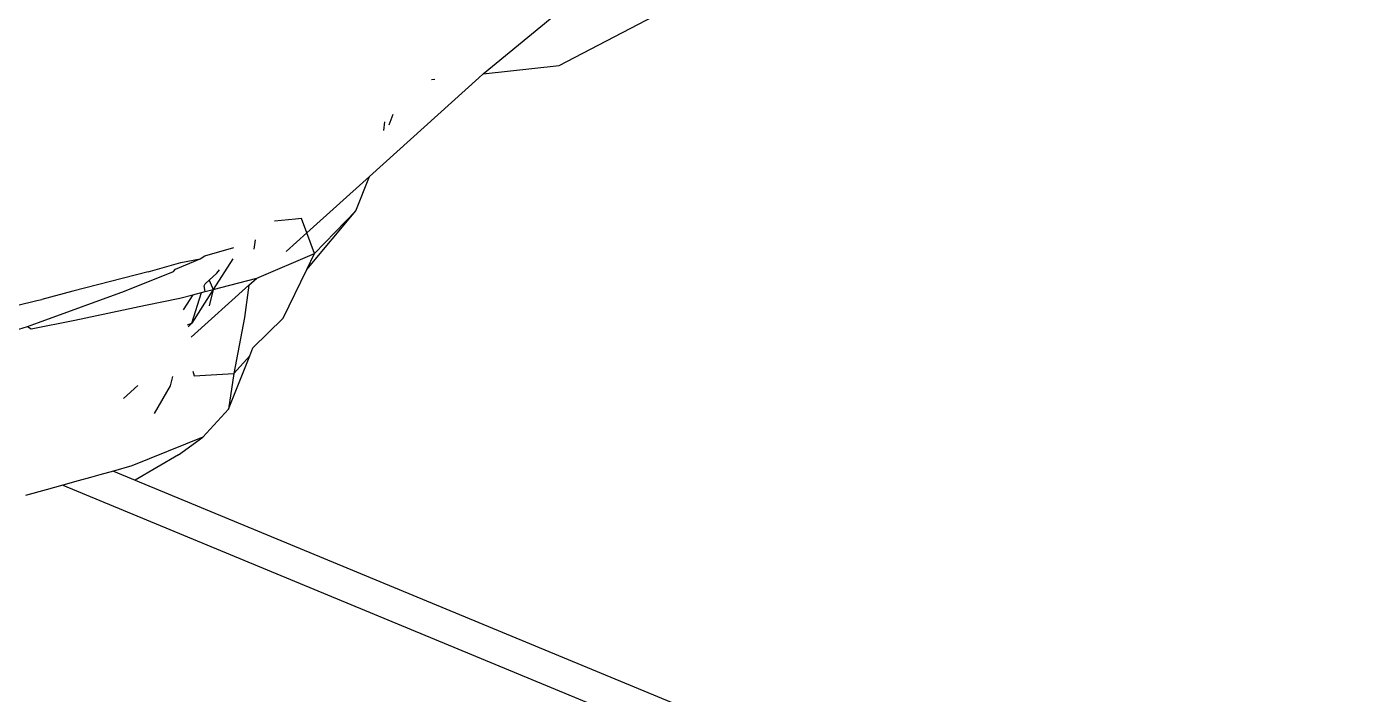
# Model space of a CAD drawing. Header units: inches. Extents: x 3324238 to 135265466, y -1036581 to 20094598.
# Drawn here: x 3354728.609 to 3354729.313, y -519084.115 to -519083.76 of the extents above; entities that cross this region are included whole.
import ezdxf

# ---------------------------------------------------------------- set-up
doc = ezdxf.new("R2010")
doc.units = ezdxf.units.IN
doc.header["$MEASUREMENT"] = 0
doc.layers.add('FURNITURE', color=32, linetype='Continuous', lineweight=13)

msp = doc.modelspace()

# ---------------------------------------------------------------- linework, layer by layer
for p, q in [((3354728.85122, -519083.78473, 0.00267), (3354728.91382, -519083.73322, 0.00267)), ((3354728.89162, -519083.78027, 0.00267), (3354728.95047, -519083.74971, 0.00267)), ((3354728.85122, -519083.78473, 0.00267), (3354728.89162, -519083.78027, 0.00267)), ((3354728.79078, -519083.83933, 0.00267), (3354728.84892, -519083.78685, 0.00267)), ((3354728.82382, -519083.78776, 0.00267), (3354728.82549, -519083.78758, 0.00267)), ((3354728.84892, -519083.78685, 0.00267), (3354728.85122, -519083.78473, 0.00267)), ((3354728.80136, -519083.81185, 0.00267), (3354728.80349, -519083.80612, 0.00267)), ((3354728.79887, -519083.81028, 0.00267), (3354728.79834, -519083.81488, 0.00267)), ((3354728.75761, -519083.86927, 0.00267), (3354728.79078, -519083.83933, 0.00267)), ((3354728.78363, -519083.8575, 0.00267), (3354728.79078, -519083.83933, 0.00267)), ((3354728.75755, -519083.88879, 0.00267), (3354728.78363, -519083.8575, 0.00267)), ((3354728.76167, -519083.88031, 0.00267), (3354728.78363, -519083.8575, 0.00267)), ((3354728.75153, -519083.86197, 0.00267), (3354728.74032, -519083.86313, 0.00267)), ((3354728.75479, -519083.86163, 0.00267), (3354728.75153, -519083.86197, 0.00267)), ((3354728.75761, -519083.86927, 0.00267), (3354728.75479, -519083.86163, 0.00267)), ((3354728.73016, -519083.87292, 0.00267), (3354728.72947, -519083.87791, 0.00267)), ((3354728.74662, -519083.87919, 0.00267), (3354728.75761, -519083.86927, 0.00267)), ((3354728.76167, -519083.88031, 0.00267), (3354728.75761, -519083.86927, 0.00267)), ((3354728.70348, -519083.88144, 0.00267), (3354728.71878, -519083.87712, 0.00267)), ((3354728.70348, -519083.88144, 0.00267), (3354728.71878, -519083.87712, 0.00267)), ((3354728.73099, -519083.8933, 0.00267), (3354728.76167, -519083.88031, 0.00267)), ((3354728.75755, -519083.88879, 0.00267), (3354728.76167, -519083.88031, 0.00267)), ((3354728.67337, -519083.88994, 0.00267), (3354728.69071, -519083.88505, 0.00267)), ((3354728.68779, -519083.88857, 0.00267), (3354728.70085, -519083.88298, 0.00267)), ((3354728.69071, -519083.88505, 0.00267), (3354728.70085, -519083.88298, 0.00267)), ((3354728.70085, -519083.88298, 0.00267), (3354728.70348, -519083.88144, 0.00267)), ((3354728.71819, -519083.88312, 0.00267), (3354728.70791, -519083.89933, 0.00267)), ((3354728.67337, -519083.88994, 0.00267), (3354728.63335, -519083.9003, 0.00267)), ((3354728.66067, -519083.9002, 0.00267), (3354728.68674, -519083.88984, 0.00267)), ((3354728.68674, -519083.88984, 0.00267), (3354728.68779, -519083.88857, 0.00267)), ((3354728.70568, -519083.8944, 0.00267), (3354728.70355, -519083.89633, 0.00267)), ((3354728.70973, -519083.89075, 0.00267), (3354728.70568, -519083.8944, 0.00267)), ((3354728.70568, -519083.8944, 0.00267), (3354728.70791, -519083.89933, 0.00267)), ((3354728.70973, -519083.89075, 0.00267), (3354728.71114, -519083.88893, 0.00267)), ((3354728.71665, -519083.89705, 0.00267), (3354728.73099, -519083.8933, 0.00267)), ((3354728.72681, -519083.89708, 0.00267), (3354728.73099, -519083.8933, 0.00267)), ((3354728.74499, -519083.91462, 0.00267), (3354728.75755, -519083.88879, 0.00267)), ((3354728.61504, -519083.91683, 0.00267), (3354728.66067, -519083.9002, 0.00267)), ((3354728.63335, -519083.9003, 0.00267), (3354728.61675, -519083.90459, 0.00267)), ((3354728.69617, -519083.92473, 0.00267), (3354728.72681, -519083.89708, 0.00267)), ((3354728.70791, -519083.89933, 0.00267), (3354728.69654, -519083.91727, 0.00267)), ((3354728.69654, -519083.91727, 0.00267), (3354728.70157, -519083.90099, 0.00267)), ((3354728.6971, -519083.90216, 0.00267), (3354728.70157, -519083.90099, 0.00267)), ((3354728.70157, -519083.90099, 0.00267), (3354728.70362, -519083.90045, 0.00267)), ((3354728.70311, -519083.89736, 0.00267), (3354728.70355, -519083.89633, 0.00267)), ((3354728.70362, -519083.90045, 0.00267), (3354728.70311, -519083.89736, 0.00267)), ((3354728.70362, -519083.90045, 0.00267), (3354728.70791, -519083.89933, 0.00267)), ((3354728.70791, -519083.89933, 0.00267), (3354728.70572, -519083.90804, 0.00267)), ((3354728.70791, -519083.89933, 0.00267), (3354728.71665, -519083.89705, 0.00267)), ((3354728.72681, -519083.89708, 0.00267), (3354728.72443, -519083.91418, 0.00267)), ((3354728.56228, -519083.91808, 0.00267), (3354728.61412, -519083.90524, 0.00267)), ((3354728.61412, -519083.90524, 0.00267), (3354728.61675, -519083.90459, 0.00267)), ((3354728.63435, -519083.91561, 0.00267), (3354728.67192, -519083.90777, 0.00267)), ((3354728.67192, -519083.90777, 0.00267), (3354728.6901, -519083.90398, 0.00267)), ((3354728.6901, -519083.90398, 0.00267), (3354728.6971, -519083.90216, 0.00267)), ((3354728.6971, -519083.90216, 0.00267), (3354728.69192, -519083.91021, 0.00267)), ((3354728.61116, -519083.92033, 0.00267), (3354728.63435, -519083.91561, 0.00267)), ((3354728.72443, -519083.91418, 0.00267), (3354728.71885, -519083.94407, 0.00267)), ((3354728.74499, -519083.91462, 0.00267), (3354728.7289, -519083.93041, 0.00267)), ((3354728.60225, -519083.92119, 0.00267), (3354728.60914, -519083.91898, 0.00267)), ((3354728.60914, -519083.91898, 0.00267), (3354728.61504, -519083.91683, 0.00267)), ((3354728.60914, -519083.91898, 0.00267), (3354728.61116, -519083.92033, 0.00267)), ((3354728.69427, -519083.91822, 0.00267), (3354728.69654, -519083.91727, 0.00267)), ((3354728.69654, -519083.91727, 0.00267), (3354728.69457, -519083.91925, 0.00267)), ((3354728.71602, -519083.96292, 0.00267), (3354728.72722, -519083.93464, 0.00267)), ((3354728.72722, -519083.93464, 0.00267), (3354728.71885, -519083.94407, 0.00267)), ((3354728.72722, -519083.93464, 0.00267), (3354728.7289, -519083.93041, 0.00267)), ((3354728.69696, -519083.94282, 0.00267), (3354728.69781, -519083.94518, 0.00267)), ((3354728.6602, -519083.9572, 0.00267), (3354728.66776, -519083.95038, 0.00267)), ((3354728.6766, -519083.96525, 0.00267), (3354728.68522, -519083.95056, 0.00267)), ((3354728.68522, -519083.95056, 0.00267), (3354728.68639, -519083.94555, 0.00267)), ((3354728.69781, -519083.94518, 0.00267), (3354728.71885, -519083.94407, 0.00267)), ((3354728.71885, -519083.94407, 0.00267), (3354728.71602, -519083.96292, 0.00267)), ((3354728.71602, -519083.96292, 0.00267), (3354728.70233, -519083.97788, 0.00267)), ((3354728.70233, -519083.97788, 0.00267), (3354728.6646, -519083.99311, 0.00267)), ((3354728.68948, -519083.98713, 0.00267), (3354728.70233, -519083.97788, 0.00267)), ((3354728.6646, -519083.99311, 0.00267), (3354728.65484, -519083.99583, 0.00267)), ((3354728.68948, -519083.98713, 0.00267), (3354728.66634, -519084.0006, 0.00267)), ((3354728.64273, -519083.99922, 0.00267), (3354728.63607, -519084.00108, 0.00267)), ((3354728.64767, -519083.99784, 0.00267), (3354728.64273, -519083.99922, 0.00267)), ((3354728.65484, -519083.99583, 0.00267), (3354728.64767, -519083.99784, 0.00267)), ((3354728.65484, -519083.99583, 0.00267), (3354728.66634, -519084.0006, 0.00267)), ((3354728.6191, -519084.00582, 0.00267), (3354728.60822, -519084.00885, 0.00267)), ((3354728.62802, -519084.00333, 0.00267), (3354728.6191, -519084.00582, 0.00267)), ((3354728.63607, -519084.00108, 0.00267), (3354728.62802, -519084.00333, 0.00267)), ((3354728.62802, -519084.00333, 0.00267), (3354731.6315, -519085.24741, 0.00267)), ((3354728.66634, -519084.0006, 0.00267), (3354731.60007, -519085.21553, 0.00267))]:
    msp.add_line(p, q)
at = {"layer": 'FURNITURE', "lineweight": 30}
msp.add_arc((3354732.75313, -519086.61744, 0.00267), 12.0161, 2.966283, 177.033717, dxfattribs=at)

doc.saveas('drawing.dxf')
